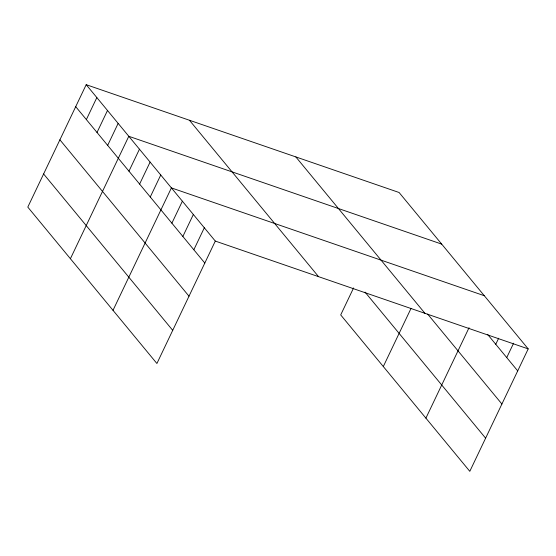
<?xml version="1.0" encoding="UTF-8"?>
<svg xmlns="http://www.w3.org/2000/svg" width="556" height="556" viewBox="0 0 556 556"><rect width="100%" height="100%" fill="white"/><g stroke="black" fill="none" stroke-linecap="round" stroke-linejoin="round"><path stroke-width="0.83" d="M86.194 84.679L27.8 207.103L156.903 363.499L215.297 241.075L86.194 84.679L399.097 192.501L528.2 348.897L469.806 471.321L340.703 314.925L353.574 287.945M86.361 119.568L96.841 97.585M97.008 132.467L107.496 110.484M107.662 145.373L118.143 123.39M70.403 258.714L128.797 136.289L441.7 244.112M128.964 171.178L139.445 149.196M139.612 184.078L150.099 162.095M150.266 196.984L160.747 175.001M113.007 310.324L171.401 187.9L484.304 295.722M171.887 223.178L182.375 201.196M182.861 236.467L193.349 214.484M193.835 249.762L204.323 227.779M383.306 366.536L410.967 308.552M425.91 418.147L469.042 327.727M495.764 344.296L498.662 338.229M506.738 357.584L513.612 343.184M215.297 241.075L528.2 348.897M487.536 334.323L517.712 370.88M427.654 314.077L501.908 404.024M295.841 156.924L424.944 313.32M365.035 292.102L485.617 438.177M189.45 120.263L318.553 276.659M75.706 106.662L204.81 263.058M59.895 139.806L188.998 296.202M43.611 173.958L172.714 330.347"/></g></svg>
